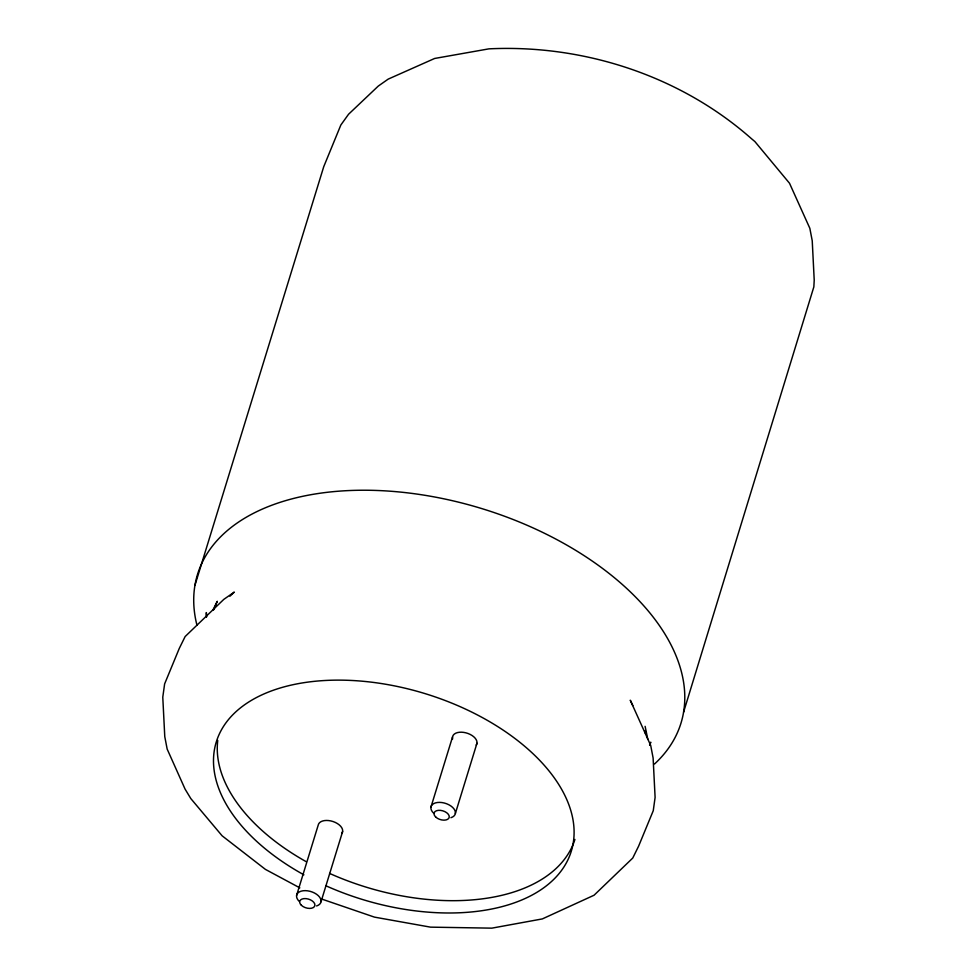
<?xml version="1.0" encoding="UTF-8"?>
<svg xmlns="http://www.w3.org/2000/svg" width="977" height="977" viewBox="0 0 977 977"><rect width="100%" height="100%" fill="white"/><g stroke="black" fill="none" stroke-linecap="round" stroke-linejoin="round"><path stroke-width="1.47" d="M194.924 585.382L323.741 166.676L340.851 124.995L348.557 114.248L378.27 86.086L388.199 79.113L434.655 58.461L488.94 48.85C583.611 44.295 680.236 75.681 751.521 138.734L754.879 141.555L789.514 183.249L809.835 228.288L812.229 240.757L814.22 280.191L813.841 286.908L683.57 712.184M296.593 895.408L318.184 825.211A12.64 7.327 17.1 0 1 333.206 821.584A12.64 7.327 17.1 0 1 341.889 833.32M321.03 901.747L342.622 831.549M430.93 807.136L452.534 736.939M455.367 813.475L476.959 743.289M649.827 744.865L650.755 742.178L649.595 744.987M213.792 609.709L217.26 601.295L212.925 610.075M229.949 596.202L234.297 592.086L223.806 599.377L185.141 636.54L179.267 648.447L164.625 683.9L162.78 697.187L164.771 736.621L167.165 749.09L185.068 789.086L190.82 798.588L222.121 835.811L265.414 869.383L299.817 887.849M321.299 898.913L374.46 917.122L430.515 927.149L491.846 928.15L542.345 918.917L594.065 895.225L632.742 858.062L638.616 846.155L653.259 810.702L655.103 797.415L653.112 757.981L650.719 745.512L630.275 700.216L632.815 705.516M647.824 739.418L645.113 726.338M645.333 730.735L645.479 733.666M206.55 616.988L206.33 612.567L206.489 616.841M196.939 625.146A252.909 146.501 17.1 0 1 480.721 508.26A252.909 146.501 17.1 0 1 654.529 764.002M303.884 874.806A185.728 107.592 17.1 0 1 296.422 683.998A185.728 107.592 17.1 0 1 573.34 821.962A185.728 107.592 17.1 0 1 325.817 885.736M574.916 839.438A185.728 107.592 17.1 0 1 329.603 873.426M306.351 861.763A185.728 107.592 17.1 0 1 217.749 740.468M452.632 738.93A12.64 7.327 17.1 0 1 465.968 732.848A12.64 7.327 17.1 0 1 476.226 745.06M299.304 901.466A12.64 7.327 17.1 0 1 301.038 891.195A12.64 7.327 17.1 0 1 318.307 895.677A12.64 7.327 17.1 0 1 316.585 905.948M433.654 813.206A12.64 7.327 17.1 0 1 435.376 802.923A12.64 7.327 17.1 0 1 452.656 807.417A12.64 7.327 17.1 0 1 450.922 817.688M301.392 905.3A7.865 4.555 17.1 0 0 314.435 906.571A7.865 4.555 17.1 0 0 306.057 898.62A7.865 4.555 17.1 0 0 301.392 905.3M435.73 817.041A7.865 4.555 17.1 0 0 448.773 818.311A7.865 4.555 17.1 0 0 440.407 810.36A7.865 4.555 17.1 0 0 435.73 817.041"/></g></svg>
